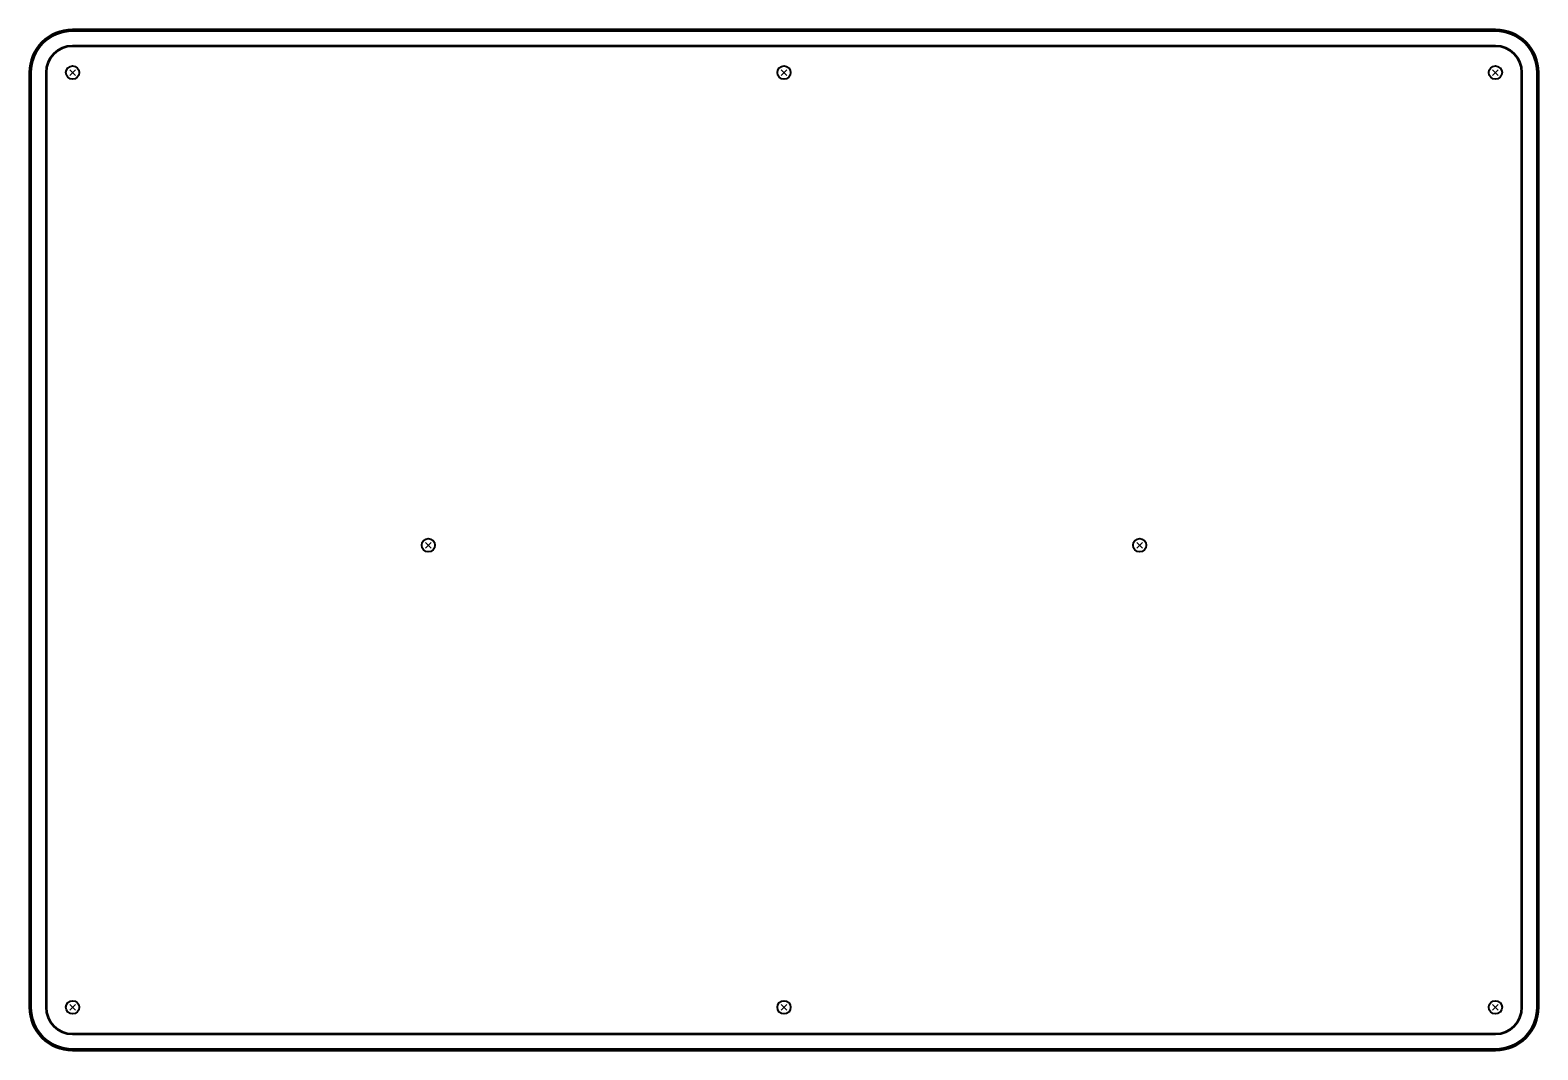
# Model space of a CAD drawing. Header units: millimetres. Extents: x -3 to 281, y -3 to 189.
import ezdxf

# ---------------------------------------------------------------- set-up
doc = ezdxf.new("R2010")
doc.units = ezdxf.units.MM
doc.header["$MEASUREMENT"] = 0
doc.layers.add('Zeichnung', color=7, linetype='Continuous', lineweight=0)

# ---------------------------------------------------------------- blocks, each defined once
blk = doc.blocks.new('Block_0')
at = {"layer": 'Zeichnung', "color": 8, "lineweight": 50, "true_color": 0x808080}
blk.add_open_spline([(278, 5.13), (278, 2.38), (275.75, 0.13), (273, 0.13), (273, 0.13), (5, 0.13), (5, 0.13), (2.25, 0.13), (0, 2.38), (0, 5.13), (0, 5.13), (0, 181.13), (0, 181.13), (0, 183.88), (2.25, 186.13), (5, 186.13), (5, 186.13), (273, 186.13), (273, 186.13), (275.75, 186.13), (278, 183.88), (278, 181.13), (278, 181.13), (278, 5.13), (278, 5.13)], degree=3, knots=[0, 0, 0, 0, 1, 1, 1, 2, 2, 2, 3, 3, 3, 4, 4, 4, 5, 5, 5, 6, 6, 6, 7, 7, 7, 8, 8, 8, 8], dxfattribs=at)
blk.add_open_spline([(278, 5.13), (278, 2.38), (275.75, 0.13), (273, 0.13), (273, 0.13), (5, 0.13), (5, 0.13), (2.25, 0.13), (0, 2.38), (0, 5.13), (0, 5.13), (0, 181.13), (0, 181.13), (0, 183.88), (2.25, 186.13), (5, 186.13), (5, 186.13), (273, 186.13), (273, 186.13), (275.75, 186.13), (278, 183.88), (278, 181.13), (278, 181.13), (278, 5.13), (278, 5.13)], degree=3, knots=[0, 0, 0, 0, 1, 1, 1, 2, 2, 2, 3, 3, 3, 4, 4, 4, 5, 5, 5, 6, 6, 6, 7, 7, 7, 8, 8, 8, 8], dxfattribs=at)

msp = doc.modelspace()

# ---------------------------------------------------------------- linework, layer by layer
at = {"layer": 'Zeichnung', "color": 8, "lineweight": 20, "true_color": 0x808080}
for p, q in [((4.48, 181.65), (5.52, 180.61)), ((5.52, 181.65), (4.48, 180.61)), ((138.48, 181.65), (139.52, 180.61)), ((139.52, 181.65), (138.48, 180.61)), ((272.48, 181.65), (273.52, 180.61)), ((273.52, 181.65), (272.48, 180.61)), ((71.48, 92.66), (72.52, 91.62)), ((72.52, 92.66), (71.48, 91.62)), ((205.48, 92.66), (206.52, 91.62)), ((206.52, 92.66), (205.48, 91.62)), ((4.48, 5.65), (5.52, 4.61)), ((5.52, 5.65), (4.48, 4.61)), ((138.48, 5.65), (139.52, 4.61)), ((139.52, 5.65), (138.48, 4.61)), ((272.48, 5.65), (273.52, 4.61)), ((273.52, 5.65), (272.48, 4.61))]:
    msp.add_line(p, q, dxfattribs=at)
at = {"layer": 'Zeichnung', "color": 8, "lineweight": 40, "true_color": 0x808080}
for centre in [(5, 181.13), (139, 181.13), (273, 181.13), (72, 92.14), (206, 92.14), (5, 5.13), (139, 5.13), (273, 5.13)]:
    msp.add_circle(centre, 1.25, dxfattribs=at)
at = {"layer": 'Zeichnung', "color": 53, "lineweight": 106, "true_color": 0xeec643}
msp.add_open_spline([(281, 5.13), (281, 0.73), (277.4, -2.87), (273, -2.87), (273, -2.87), (5, -2.87), (5, -2.87), (0.6, -2.87), (-3, 0.73), (-3, 5.13), (-3, 5.13), (-3, 181.13), (-3, 181.13), (-3, 185.53), (0.6, 189.13), (5, 189.13), (5, 189.13), (273, 189.13), (273, 189.13), (277.4, 189.13), (281, 185.53), (281, 181.13), (281, 181.13), (281, 5.13), (281, 5.13)], degree=3, knots=[0, 0, 0, 0, 1, 1, 1, 2, 2, 2, 3, 3, 3, 4, 4, 4, 5, 5, 5, 6, 6, 6, 7, 7, 7, 8, 8, 8, 8], dxfattribs=at)

# ---------------------------------------------------------------- block references
at = {"layer": 'Zeichnung'}
msp.add_blockref('Block_0', (0, 0), dxfattribs=at)

doc.saveas('drawing.dxf')
